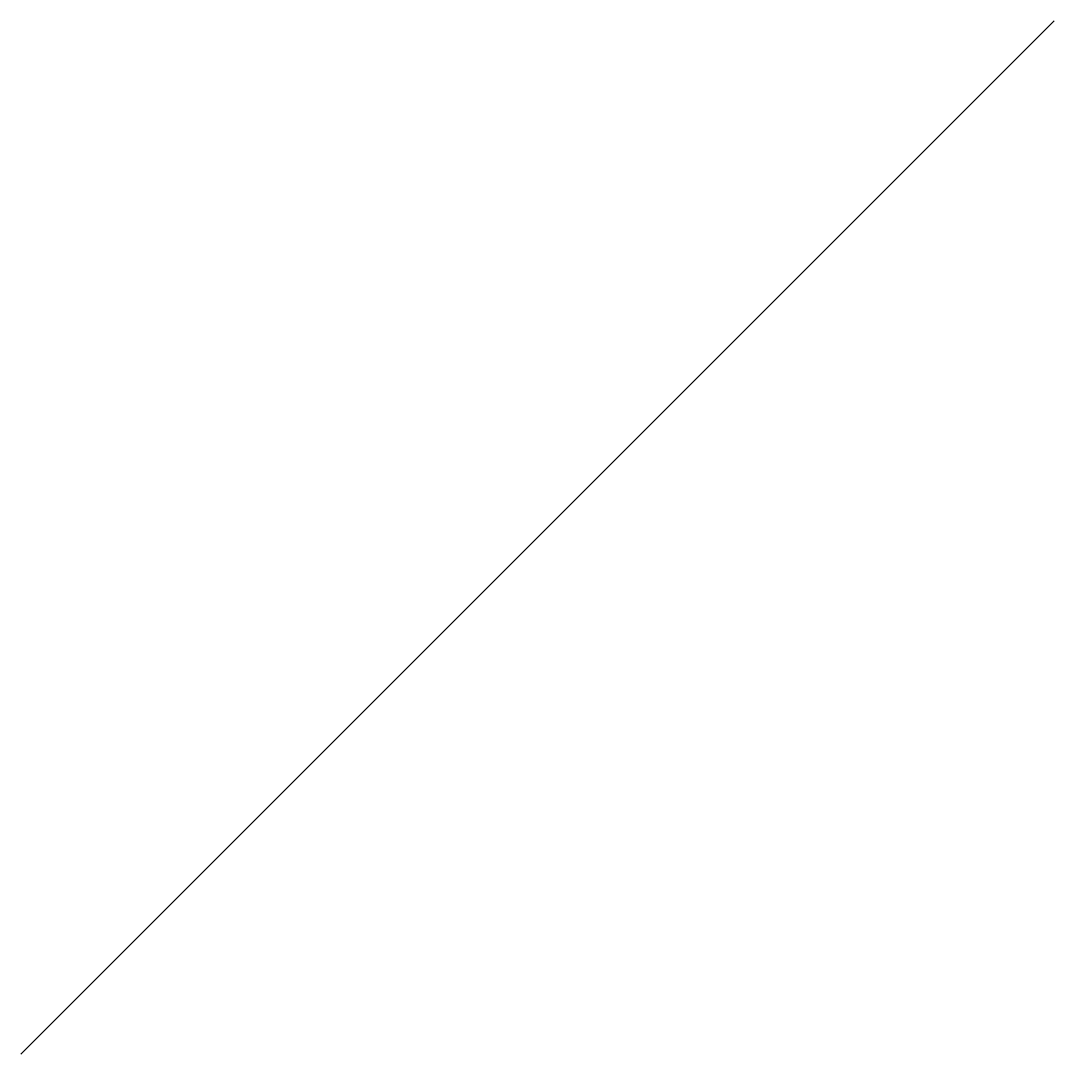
# Model space of a CAD drawing. Extents: x 1.5 to 3.5, y 2.5 to 4.5.
import ezdxf

# ---------------------------------------------------------------- set-up
doc = ezdxf.new("R2010")
doc.units = 0
doc.header["$LTSCALE"] = 2.5
doc.layers.add('walls', color=1, linetype='CONTINUOUS')

msp = doc.modelspace()

# ---------------------------------------------------------------- linework, layer by layer
at = {"layer": 'walls'}
msp.add_line((1.5, 2.5), (3.5, 4.5), dxfattribs=at)

doc.saveas('drawing.dxf')
